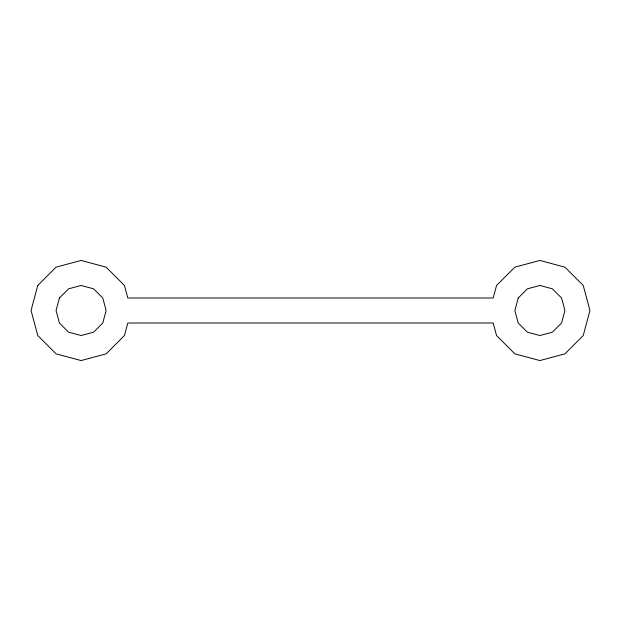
<?xml version="1.0" encoding="UTF-8"?>
<svg xmlns="http://www.w3.org/2000/svg" width="621" height="621" viewBox="0 0 621 621"><rect width="100%" height="100%" fill="white"/><g stroke="black" fill="none" stroke-linecap="round" stroke-linejoin="round"><path stroke-width="0.93" d="M37.757 285.474L31.05 310.5L37.757 335.526L56.076 353.846L81.103 360.553L106.129 353.846L124.448 335.526L127.802 323.013L493.198 323.013L496.552 335.526L514.871 353.846L539.897 360.553L564.924 353.846L583.243 335.526L589.95 310.5L583.243 285.474L564.924 267.154L539.897 260.447L514.871 267.154L496.552 285.474L493.198 297.987L127.802 297.987L124.448 285.474L106.129 267.154L81.103 260.447L56.076 267.154L37.757 285.474M59.43 297.987L56.076 310.5L59.43 323.013L68.589 332.173L81.103 335.526L93.616 332.173L102.776 323.013L106.129 310.5L102.776 297.987L93.616 288.827L81.103 285.474L68.589 288.827L59.43 297.987M518.225 297.987L514.871 310.5L518.225 323.013L527.384 332.173L539.897 335.526L552.411 332.173L561.57 323.013L564.924 310.5L561.57 297.987L552.411 288.827L539.897 285.474L527.384 288.827L518.225 297.987"/></g></svg>
